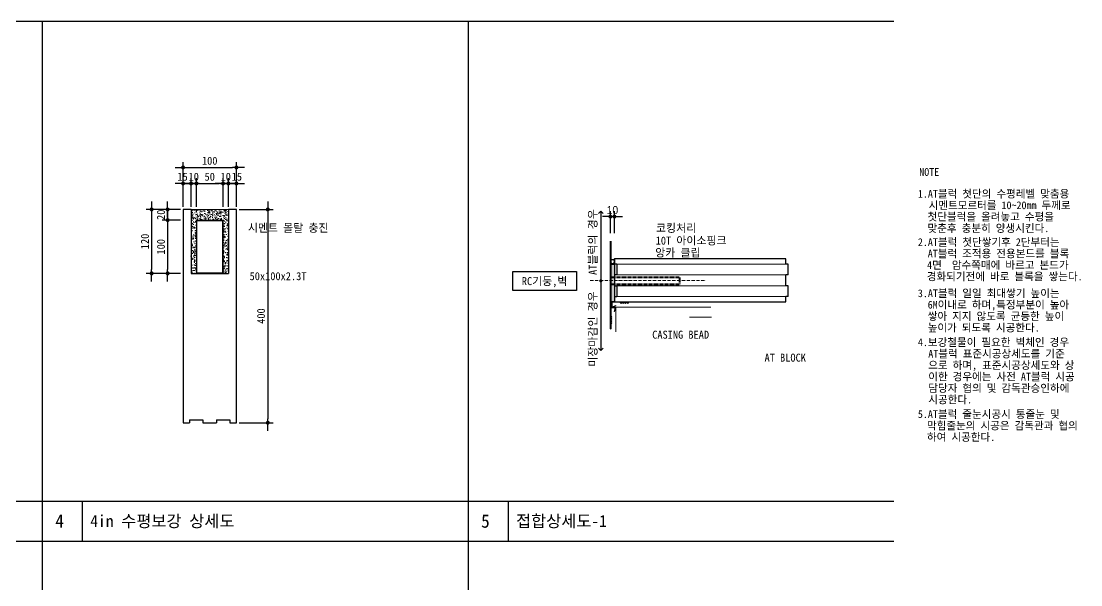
# Model space of a CAD drawing. Header units: millimetres. Extents: x 251300 to 259188, y 17948 to 29188.
# Drawn here: x 255215 to 259188, y 27073 to 29188 of the extents above; entities that cross this region are included whole.
import ezdxf
from ezdxf.enums import TextEntityAlignment as Align

# ---------------------------------------------------------------- set-up
doc = ezdxf.new("R2010")
doc.units = ezdxf.units.MM
doc.header["$MEASUREMENT"] = 0
for name, pattern in [('ACAD_ISO10W100', [18, 12, -3, 0, -3]), ('HID', [2, 1.1, -0.9]), ('HIDDEN2', [0.1875, 0.125, -0.0625])]:
    doc.linetypes.add(name, pattern=pattern)
doc.layers.get('0').update_dxf_attribs({"linetype": 'CONTINUOUS'})
for name, color, linetype, lineweight in [('A-CONC-LIN1', 2, 'CONTINUOUS', 40), ('A-DIMS', 7, 'CONTINUOUS', 25), ('A-ELEV-LIN3', 8, 'CONTINUOUS', 18), ('A-MKXS-LEAD', 7, 'CONTINUOUS', 25), ('A-MKXS-TEXT1', 3, 'CONTINUOUS', 25), ('A-WAXM-BLOC', 3, 'CONTINUOUS', 25), ('A-XXXX-FIN2', 6, 'CONTINUOUS', 20), ('A-XXXX-HATC', 8, 'CONTINUOUS', 18), ('A-XXXX-OPEN', 1, 'ACAD_ISO10W100', 15), ('A-XXXX-TABL', 7, 'CONTINUOUS', 25), ('A-XXXX-TXT2', 3, 'CONTINUOUS', 25), ('S-RBAR', 2, 'CONTINUOUS', 40)]:
    doc.layers.add(name, color=color, linetype=linetype, lineweight=lineweight)
for name, color, linetype in [('A-XXXX-SOLD', 252, 'CONTINUOUS'), ('CA-ANNO-TEXT', 3, 'CONTINUOUS'), ('DIM', 7, 'CONTINUOUS'), ('ETC', 6, 'CONTINUOUS'), ('H', 3, 'HIDDEN2')]:
    doc.layers.add(name, color=color, linetype=linetype)
doc.styles.add('HY울릉도L', font='')
doc.styles.get("Standard").update_dxf_attribs({"font": 'SIMPLEX.shx'})
doc.styles.add('돋움체', font='')
doc.styles.add('돋음', font='')
doc.styles.get('HY울릉도L').set_extended_font_data('HYwulM')
doc.styles.get('돋움체').set_extended_font_data('DotumChe')
doc.styles.get('돋음').set_extended_font_data('Dotum')
doc.dimstyles.new('CDIM', dxfattribs={"dimtxt": 3, "dimasz": 1.5, "dimexe": 2, "dimexo": 1, "dimgap": 1, "dimtad": 1, "dimdec": 0, "dimrnd": 0.5, "dimzin": 0, "dimdsep": 32, "dimlunit": 6, "dimtxsty": 'HY울릉도L', "dimblk1": '_CIDOT', "dimblk2": '_CIDOT', "dimsah": 1, "dimcen": 5.5, "dimclrd": 2, "dimclre": 2, "dimclrt": 7, "dimadec": 0, "dimazin": 0, "dimtfac": 1, "dimtdec": 0, "dimtix": 1, "dimtmove": 2, "dimatfit": 1, "dimldrblk": '_CIDOT', "dimfxl": 1, "dimtolj": 1, "dimtzin": 0, "dimlwd": -1, "dimarcsym": 0})
doc.dimstyles.new('ISO-25', dxfattribs={"dimtxt": 2.5, "dimasz": 2.5, "dimexe": 1.25, "dimexo": 0.625, "dimtad": 1, "dimtxsty": 'Standard', "dimcen": 2.5, "dimadec": 0, "dimazin": 0, "dimtfac": 1, "dimtmove": 0, "dimatfit": 3, "dimfxl": 1, "dimarcsym": 0})

# ---------------------------------------------------------------- blocks, each defined once
blk = doc.blocks.new('_Dot')
at = {"color": 0, "linetype": 'ByBlock', "lineweight": -2}
blk.add_line((-0.5, 0), (-1, 0), dxfattribs=at)
at = {"color": 0, "linetype": 'ByBlock', "const_width": 0.5}
blk.add_lwpolyline([(-0.25, 0, 1), (0.25, 0, 1)], format="xyb", close=True, dxfattribs=at)
blk = doc.blocks.new('*D78')
at = {"layer": 'DIM', "color": 7, "lineweight": -2, "transparency": 16777216}
for p, q in [((257408.9, 28454.9), (257393.9, 28454.9)), ((257423.9, 28392.9), (257423.9, 28474.9)), ((257423.9, 28454.9), (257439, 28454.9)), ((257439, 28392.9), (257439, 28474.9)), ((257454, 28454.9), (257469, 28454.9))]:
    blk.add_line(p, q, dxfattribs=at)
at = {"layer": 'DIM', "color": 7, "lineweight": -2, "transparency": 16777216, "xscale": 15, "yscale": 15, "zscale": 15}
blk.add_blockref('_Dot', (257423.9, 28454.9), dxfattribs=at)
at = {"layer": 'DIM', "color": 7, "lineweight": -2, "transparency": 16777216, "xscale": 15, "yscale": 15, "zscale": 15, "rotation": 180}
blk.add_blockref('_Dot', (257439, 28454.9), dxfattribs=at)
at = {"layer": 'DIM', "color": 3, "transparency": 16777216, "insert": (257431.5, 28478.9), "char_height": 30, "attachment_point": 5, "style": '돋음'}
blk.add_mtext('10', dxfattribs=at)
blk = doc.blocks.new('RR')
at = {"layer": 'A-WAXM-BLOC'}
for p, q in [((149689, 52075), (145189, 52075)), ((145189, 52075), (145189, 51938)), ((149689, 51938), (149689, 52075)), ((145249, 51938), (145189, 51938)), ((145249, 51938), (145249, 51657)), ((149749, 51938), (149689, 51938)), ((149749, 51657), (149749, 51938)), ((145189, 51657), (145189, 51368)), ((145249, 51657), (145189, 51657)), ((149689, 51368), (149689, 51657)), ((149749, 51657), (149689, 51657)), ((145189, 51368), (145249, 51368)), ((145249, 51368), (145249, 51087)), ((149749, 51368), (149689, 51368)), ((149749, 51087), (149749, 51368)), ((145189, 51087), (145189, 50950)), ((145189, 51087), (145249, 51087)), ((145189, 50950), (149689, 50950)), ((149689, 50950), (149689, 51087)), ((149749, 51087), (149689, 51087))]:
    blk.add_line(p, q, dxfattribs=at)
at = {"layer": 'A-XXXX-HATC', "ltscale": 2}
for p, q in [((149689, 51938), (145249, 51938)), ((149689, 51657), (145249, 51657)), ((149689, 51368), (145249, 51368)), ((149689, 51087), (145249, 51087)), ((147735, 50545), (147157, 50545))]:
    blk.add_line(p, q, dxfattribs=at)
blk = doc.blocks.new('_CIDOT')
at = {"color": 0, "linetype": 'ByBlock'}
blk.add_line((2, 0), (-1, 0), dxfattribs=at)
at = {"color": 0, "linetype": 'ByBlock', "const_width": 0.5}
blk.add_lwpolyline([(-0.25, 0, 1), (0.25, 0, 1)], format="xyb", close=True, dxfattribs=at)
blk = doc.blocks.new('*D76')
at = {"layer": 'A-DIMS', "lineweight": -2, "transparency": 16777216}
for p, q in [((255821.6, 28491.5), (255821.6, 28658.9)), ((256021.6, 28491.5), (256021.6, 28658.9))]:
    blk.add_line(p, q, dxfattribs=at)
at = {"layer": 'A-DIMS', "transparency": 16777216}
blk.add_line((255836.6, 28638.9), (256006.6, 28638.9), dxfattribs=at)
at = {"layer": 'A-DIMS', "transparency": 16777216, "xscale": 15, "yscale": 15, "zscale": 15, "rotation": 180}
blk.add_blockref('_CIDOT', (255821.6, 28638.9), dxfattribs=at)
at = {"layer": 'A-DIMS', "transparency": 16777216, "xscale": 15, "yscale": 15, "zscale": 15}
blk.add_blockref('_CIDOT', (256021.6, 28638.9), dxfattribs=at)
at = {"layer": 'A-DIMS', "color": 3, "transparency": 16777216, "insert": (255921.6, 28664), "char_height": 30, "attachment_point": 5, "style": '돋움체'}
blk.add_mtext('\\A1;100', dxfattribs=at)
blk = doc.blocks.new('*D77')
at = {"layer": 'A-DIMS', "lineweight": -2, "transparency": 16777216}
for p, q in [((256031.6, 28481.5), (256159.3, 28481.5)), ((256031.6, 27681.5), (256159.3, 27681.5))]:
    blk.add_line(p, q, dxfattribs=at)
at = {"layer": 'A-DIMS', "transparency": 16777216}
blk.add_line((256139.3, 28466.5), (256139.3, 27696.5), dxfattribs=at)
at = {"layer": 'A-DIMS', "transparency": 16777216, "xscale": 15, "yscale": 15, "zscale": 15}
for p, rotation in [((256139.3, 28481.5), 90), ((256139.3, 27681.5), 270)]:
    blk.add_blockref('_CIDOT', p, dxfattribs=dict(at, rotation=rotation))
at = {"layer": 'A-DIMS', "color": 3, "transparency": 16777216, "insert": (256114.3, 28081.5), "char_height": 30, "attachment_point": 5, "rotation": 90, "style": '돋움체'}
blk.add_mtext('\\A1;400', dxfattribs=at)
blk = doc.blocks.new('*D79')
at = {"layer": 'A-DIMS', "lineweight": -2, "transparency": 16777216}
for p, q in [((255811.6, 28481.5), (255683.8, 28481.5)), ((255811.6, 28241.5), (255683.8, 28241.5))]:
    blk.add_line(p, q, dxfattribs=at)
at = {"layer": 'A-DIMS', "transparency": 16777216}
blk.add_line((255703.8, 28466.5), (255703.8, 28256.5), dxfattribs=at)
at = {"layer": 'A-DIMS', "transparency": 16777216, "xscale": 15, "yscale": 15, "zscale": 15}
for p, rotation in [((255703.8, 28481.5), 90), ((255703.8, 28241.5), 270)]:
    blk.add_blockref('_CIDOT', p, dxfattribs=dict(at, rotation=rotation))
at = {"layer": 'A-DIMS', "color": 3, "transparency": 16777216, "insert": (255678.8, 28361.5), "char_height": 30, "attachment_point": 5, "rotation": 90, "style": '돋움체'}
blk.add_mtext('\\A1;120', dxfattribs=at)
blk = doc.blocks.new('*D80')
at = {"layer": 'A-DIMS', "transparency": 16777216}
for p, q in [((255976.6, 28578.9), (255961.6, 28578.9)), ((255991.6, 28578.9), (256021.6, 28578.9)), ((256036.6, 28578.9), (256051.6, 28578.9))]:
    blk.add_line(p, q, dxfattribs=at)
at = {"layer": 'A-DIMS', "lineweight": -2, "transparency": 16777216}
for p, q in [((255991.6, 28491.5), (255991.6, 28598.9)), ((256021.6, 28491.5), (256021.6, 28598.9))]:
    blk.add_line(p, q, dxfattribs=at)
at = {"layer": 'A-DIMS', "transparency": 16777216, "xscale": 15, "yscale": 15, "zscale": 15}
blk.add_blockref('_CIDOT', (255991.6, 28578.9), dxfattribs=at)
at = {"layer": 'A-DIMS', "transparency": 16777216, "xscale": 15, "yscale": 15, "zscale": 15, "rotation": 180}
blk.add_blockref('_CIDOT', (256021.6, 28578.9), dxfattribs=at)
at = {"layer": 'A-DIMS', "color": 3, "transparency": 16777216, "insert": (256023.3, 28604), "char_height": 30, "attachment_point": 5, "style": '돋움체'}
blk.add_mtext('\\A1;15', dxfattribs=at)
blk = doc.blocks.new('*D81')
at = {"layer": 'A-DIMS', "transparency": 16777216}
for p, q in [((255956.6, 28578.9), (255941.6, 28578.9)), ((255971.6, 28578.9), (255991.6, 28578.9)), ((256006.6, 28578.9), (256021.6, 28578.9))]:
    blk.add_line(p, q, dxfattribs=at)
at = {"layer": 'A-DIMS', "lineweight": -2, "transparency": 16777216}
for p, q in [((255971.6, 28491.5), (255971.6, 28598.9)), ((255991.6, 28491.5), (255991.6, 28598.9))]:
    blk.add_line(p, q, dxfattribs=at)
at = {"layer": 'A-DIMS', "transparency": 16777216, "xscale": 15, "yscale": 15, "zscale": 15}
blk.add_blockref('_CIDOT', (255971.6, 28578.9), dxfattribs=at)
at = {"layer": 'A-DIMS', "transparency": 16777216, "xscale": 15, "yscale": 15, "zscale": 15, "rotation": 180}
blk.add_blockref('_CIDOT', (255991.6, 28578.9), dxfattribs=at)
at = {"layer": 'A-DIMS', "color": 3, "transparency": 16777216, "insert": (255981.6, 28604), "char_height": 30, "attachment_point": 5, "style": '돋움체'}
blk.add_mtext('\\A1;10', dxfattribs=at)
blk = doc.blocks.new('*D82')
at = {"layer": 'A-DIMS', "lineweight": -2, "transparency": 16777216}
for p, q in [((255871.6, 28491.5), (255871.6, 28598.9)), ((255971.6, 28491.5), (255971.6, 28598.9))]:
    blk.add_line(p, q, dxfattribs=at)
at = {"layer": 'A-DIMS', "transparency": 16777216}
blk.add_line((255886.6, 28578.9), (255956.6, 28578.9), dxfattribs=at)
at = {"layer": 'A-DIMS', "transparency": 16777216, "xscale": 15, "yscale": 15, "zscale": 15, "rotation": 180}
blk.add_blockref('_CIDOT', (255871.6, 28578.9), dxfattribs=at)
at = {"layer": 'A-DIMS', "transparency": 16777216, "xscale": 15, "yscale": 15, "zscale": 15}
blk.add_blockref('_CIDOT', (255971.6, 28578.9), dxfattribs=at)
at = {"layer": 'A-DIMS', "color": 3, "transparency": 16777216, "insert": (255921.6, 28604), "char_height": 30, "attachment_point": 5, "style": '돋움체'}
blk.add_mtext('\\A1;50', dxfattribs=at)
blk = doc.blocks.new('*D83')
at = {"layer": 'A-DIMS', "transparency": 16777216}
for p, q in [((255806.6, 28578.9), (255791.6, 28578.9)), ((255851.6, 28578.9), (255821.6, 28578.9)), ((255866.6, 28578.9), (255881.6, 28578.9))]:
    blk.add_line(p, q, dxfattribs=at)
at = {"layer": 'A-DIMS', "lineweight": -2, "transparency": 16777216}
for p, q in [((255821.6, 28491.5), (255821.6, 28598.9)), ((255851.6, 28491.5), (255851.6, 28598.9))]:
    blk.add_line(p, q, dxfattribs=at)
at = {"layer": 'A-DIMS', "transparency": 16777216, "xscale": 15, "yscale": 15, "zscale": 15}
blk.add_blockref('_CIDOT', (255821.6, 28578.9), dxfattribs=at)
at = {"layer": 'A-DIMS', "transparency": 16777216, "xscale": 15, "yscale": 15, "zscale": 15, "rotation": 180}
blk.add_blockref('_CIDOT', (255851.6, 28578.9), dxfattribs=at)
at = {"layer": 'A-DIMS', "color": 3, "transparency": 16777216, "insert": (255819.9, 28604), "char_height": 30, "attachment_point": 5, "style": '돋움체'}
blk.add_mtext('\\A1;15', dxfattribs=at)
blk = doc.blocks.new('*D84')
at = {"layer": 'A-DIMS', "transparency": 16777216}
for p, q in [((255836.6, 28578.9), (255821.6, 28578.9)), ((255871.6, 28578.9), (255851.6, 28578.9)), ((255886.6, 28578.9), (255901.6, 28578.9))]:
    blk.add_line(p, q, dxfattribs=at)
at = {"layer": 'A-DIMS', "lineweight": -2, "transparency": 16777216}
for p, q in [((255851.6, 28491.5), (255851.6, 28598.9)), ((255871.6, 28491.5), (255871.6, 28598.9))]:
    blk.add_line(p, q, dxfattribs=at)
at = {"layer": 'A-DIMS', "transparency": 16777216, "xscale": 15, "yscale": 15, "zscale": 15}
blk.add_blockref('_CIDOT', (255851.6, 28578.9), dxfattribs=at)
at = {"layer": 'A-DIMS', "transparency": 16777216, "xscale": 15, "yscale": 15, "zscale": 15, "rotation": 180}
blk.add_blockref('_CIDOT', (255871.6, 28578.9), dxfattribs=at)
at = {"layer": 'A-DIMS', "color": 3, "transparency": 16777216, "insert": (255861.6, 28604), "char_height": 30, "attachment_point": 5, "style": '돋움체'}
blk.add_mtext('\\A1;10', dxfattribs=at)
blk = doc.blocks.new('*D85')
at = {"layer": 'A-DIMS', "lineweight": -2, "transparency": 16777216}
for p, q in [((255811.6, 28441.5), (255743.8, 28441.5)), ((255811.6, 28241.5), (255743.8, 28241.5))]:
    blk.add_line(p, q, dxfattribs=at)
at = {"layer": 'A-DIMS', "transparency": 16777216}
blk.add_line((255763.8, 28426.5), (255763.8, 28256.5), dxfattribs=at)
at = {"layer": 'A-DIMS', "transparency": 16777216, "xscale": 15, "yscale": 15, "zscale": 15}
for p, rotation in [((255763.8, 28441.5), 90), ((255763.8, 28241.5), 270)]:
    blk.add_blockref('_CIDOT', p, dxfattribs=dict(at, rotation=rotation))
at = {"layer": 'A-DIMS', "color": 3, "transparency": 16777216, "insert": (255738.8, 28341.5), "char_height": 30, "attachment_point": 5, "rotation": 90, "style": '돋움체'}
blk.add_mtext('\\A1;100', dxfattribs=at)
blk = doc.blocks.new('*D86')
at = {"layer": 'A-DIMS', "transparency": 16777216}
for p, q in [((255763.8, 28496.5), (255763.8, 28511.5)), ((255763.8, 28481.5), (255763.8, 28441.5)), ((255763.8, 28426.5), (255763.8, 28411.5))]:
    blk.add_line(p, q, dxfattribs=at)
at = {"layer": 'A-DIMS', "lineweight": -2, "transparency": 16777216}
for p, q in [((255811.6, 28481.5), (255743.8, 28481.5)), ((255811.6, 28441.5), (255743.8, 28441.5))]:
    blk.add_line(p, q, dxfattribs=at)
at = {"layer": 'A-DIMS', "transparency": 16777216, "xscale": 15, "yscale": 15, "zscale": 15}
for p, rotation in [((255763.8, 28481.5), 270), ((255763.8, 28441.5), 90)]:
    blk.add_blockref('_CIDOT', p, dxfattribs=dict(at, rotation=rotation))
at = {"layer": 'A-DIMS', "color": 3, "transparency": 16777216, "insert": (255738.8, 28461.5), "char_height": 30, "attachment_point": 5, "rotation": 90, "style": '돋움체'}
blk.add_mtext('\\A1;20', dxfattribs=at)

msp = doc.modelspace()

# ---------------------------------------------------------------- hatches: boundary and pattern name
at = {"layer": 'A-XXXX-HATC'}
h = msp.add_hatch(dxfattribs=at)
h.set_pattern_fill('AR-CONC', color=256, scale=3)
h.set_pattern_definition([(50, (-10779.284, 1675), (21.5178055, -1.882564), [2.25, -24.75]), (355, (-10779.284, 1675), (-4.16254, 22.565764), [1.8, -19.8]), (100.4514445, (-10777.49, 1674.843), (17.3552654, 20.6831997), [1.9122058, -21.0342634]), (46.1842, (-10779.284, 1681), (32.01724, -4.9655784), [3.375, -37.125]), (96.635635, (-10776.616, 1680.586), (28.0398584, 29.223558), [2.8683103, -31.551413]), (351.184164, (-10779.284, 1681), (28.0398584, 29.223558), [2.7, -29.7]), (21, (-10776.284, 1679.5), (17.9072116, -12.0785667), [2.25, -24.75]), (326, (-10776.284, 1679.5), (7.29946, 21.7545014), [1.8, -19.8]), (71.451445, (-10774.791, 1678.494), (25.2066713, 9.6759346), [1.9122057, -21.0342634]), (37.5, (-10779.284, 1675), (0.36479566, 9.98681561), [0, -19.56, 0, -20.1, 0, -19.875]), (7.5, (-10779.284, 1675), (7.89208612, 11.83235136), [0, -11.46, 0, -19.11, 0, -7.575]), (327.5, (-10785.974, 1675), (16.01467309, -0.67664615), [0, -7.5, 0, -23.4, 0, -31.05]), (317.5, (-10788.974, 1675), (17.4955851, 3.0031495), [0, -9.75, 0, -15.54, 0, -22.05])])
h.paths.add_polyline_path([(255971.584, 28441.501), (255971.584, 28241.501), (255991.584, 28241.501), (255991.584, 28481.501), (255851.584, 28481.501), (255851.584, 28241.501), (255871.584, 28241.501), (255871.584, 28441.501)])
at = {"layer": 'A-XXXX-SOLD'}
h = msp.add_hatch(color=256, dxfattribs=at)
h.dxf.hatch_style = 1
h.paths.add_polyline_path([(257439.03, 28276.269), (257423.874, 28276.269), (257423.874, 28135.108), (257439.03, 28135.108)])

# ---------------------------------------------------------------- linework, layer by layer
msp.add_lwpolyline([(257058.32, 28248.269), (257296.415, 28248.269), (257296.415, 28176.84), (257058.32, 28176.84)], close=True)
at = {"layer": 'A-CONC-LIN1'}
msp.add_line((257423.874, 28362.87), (257423.874, 28033.898), dxfattribs=at)
at = {"layer": 'A-DIMS'}
for p, q in [((257388.099, 28475.237), (257379.681, 28466.819)), ((257388.099, 28475.237), (257388.099, 27952.599)), ((257388.099, 28475.237), (257396.517, 28466.819)), ((257388.099, 27952.599), (257379.681, 27961.017)), ((257388.099, 27952.599), (257396.517, 27961.017))]:
    msp.add_line(p, q, dxfattribs=at)
at = {"layer": 'A-DIMS', "const_width": 5.952}
msp.add_lwpolyline([(257385.123, 28213.918, 1), (257391.075, 28213.918, 1)], format="xyb", close=True, dxfattribs=at)
at = {"layer": 'A-ELEV-LIN3'}
for p, q in [((257444.231, 28114.275), (257444.231, 28022.47)), ((257800.615, 28114.336), (257444.291, 28114.336))]:
    msp.add_line(p, q, dxfattribs=at)
at = {"layer": 'A-MKXS-LEAD'}
for points in [[(255979.284, 28341.501, 0, 10, 0), (255990.27, 28369.417, 0, 0, 0), (256006.717, 28411.212, 0, 0, 0), (256044.905, 28411.212, 0, 0, 0)], [(257430.663, 28292.406, 0, 10.714, 0), (257449.773, 28318.251, 0, 0, 0), (257518.871, 28411.699, 0, 0, 0), (257583.859, 28411.699, 0, 0, 0)], [(257448.538, 28267.041, 0, 10.714, 0), (257467.649, 28292.886, 0, 0, 0), (257524.481, 28369.746, 0, 0, 0), (257583.859, 28369.746, 0, 0, 0)], [(255969.284, 28341.501, 0, 10, 0), (255980.27, 28313.585, 0, 0, 0), (256013.164, 28229.995, 0, 0, 0), (256051.352, 28229.995, 0, 0, 0)], [(257444.737, 28210.391, 0, 10.714, 0), (257463.847, 28236.236, 0, 0, 0), (257520.68, 28313.096, 0, 0, 0), (257583.859, 28313.096, 0, 0, 0)], [(257871.087, 28172.493, 0, 10, 0), (257871.087, 28142.493, 0, 0, 0), (257871.087, 27926.347, 0, 0, 0), (257993.471, 27926.347, 0, 0, 0)], [(257432.955, 28110.866, 0, 10.714, 0), (257452.065, 28085.021, 0, 0, 0), (257508.898, 28008.161, 0, 0, 0), (257572.077, 28008.161, 0, 0, 0)]]:
    msp.add_lwpolyline(points, format="xyseb", dxfattribs=at)
at = {"layer": 'A-WAXM-BLOC'}
for p, q in [((255851.584, 28481.501), (255821.584, 28481.501)), ((255821.584, 28481.501), (255821.584, 27681.501)), ((255851.584, 28481.501), (255851.584, 28241.501)), ((255991.584, 28481.501), (255991.584, 28241.501)), ((256021.584, 28481.501), (255991.876, 28481.501)), ((255851.584, 28241.501), (255991.584, 28241.501)), ((255821.584, 27681.501), (255845.918, 27681.501)), ((255845.918, 27692.168), (255895.918, 27692.168)), ((255845.918, 27692.168), (255845.918, 27681.501)), ((255895.918, 27692.168), (255895.918, 27681.501)), ((255895.918, 27681.501), (255947.251, 27681.501)), ((255947.251, 27692.168), (255997.251, 27692.168)), ((255947.251, 27692.168), (255947.251, 27681.501)), ((255997.251, 27692.168), (255997.251, 27681.501)), ((255997.251, 27681.501), (256021.584, 27681.501))]:
    msp.add_line(p, q, dxfattribs=at)
msp.add_lwpolyline([(256021.584, 27681.501), (256021.584, 28481.501)], dxfattribs=at)
at = {"layer": 'A-XXXX-FIN2'}
for p, q in [((257428.758, 28135.108), (257439.615, 28135.108)), ((257428.758, 28135.108), (257428.758, 28114.691)), ((257459.273, 28133.751), (257430.115, 28133.751)), ((257430.115, 28133.751), (257430.115, 28116.518)), ((257463.975, 28129.049), (257459.177, 28133.848)), ((257463.975, 28130.969), (257459.835, 28135.108)), ((257463.975, 28130.969), (257468.114, 28135.108)), ((257463.975, 28129.049), (257468.114, 28133.189)), ((257472.254, 28130.969), (257468.114, 28135.108)), ((257472.254, 28129.049), (257468.114, 28133.189)), ((257472.254, 28130.969), (257476.394, 28135.108)), ((257472.254, 28129.049), (257476.956, 28133.751)), ((257480.533, 28129.049), (257475.832, 28133.751)), ((257480.533, 28130.969), (257476.394, 28135.108)), ((257480.533, 28130.969), (257484.673, 28135.108)), ((257480.533, 28129.049), (257484.673, 28133.189)), ((257488.813, 28130.969), (257484.673, 28135.108)), ((257488.813, 28129.049), (257484.673, 28133.189)), ((257488.813, 28130.969), (257492.952, 28135.108)), ((257488.813, 28129.049), (257493.514, 28133.751)), ((257423.874, 28114.336), (257444.291, 28114.336)), ((257425.231, 28112.979), (257442.464, 28112.979)), ((257425.231, 28083.821), (257425.231, 28112.979)), ((257444.927, 28119.576), (257428.758, 28114.691)), ((257444.927, 28120.994), (257430.115, 28116.518)), ((257437.988, 28098.167), (257442.464, 28112.979)), ((257437.988, 28098.167), (257439.406, 28098.167)), ((257439.406, 28098.167), (257444.291, 28114.336)), ((257444.927, 28120.994), (257444.927, 28119.576)), ((257428.013, 28079.119), (257423.874, 28083.258)), ((257428.013, 28079.119), (257423.874, 28074.979)), ((257428.013, 28070.84), (257423.874, 28074.979)), ((257428.013, 28070.84), (257423.874, 28066.7)), ((257428.013, 28062.56), (257423.874, 28066.7)), ((257428.013, 28062.56), (257423.874, 28058.421)), ((257428.013, 28054.281), (257423.874, 28058.421)), ((257428.013, 28054.281), (257423.874, 28050.141)), ((257429.933, 28079.119), (257425.134, 28083.917)), ((257429.933, 28070.84), (257425.231, 28066.138)), ((257429.933, 28062.56), (257425.231, 28067.262)), ((257429.933, 28054.281), (257425.231, 28049.579)), ((257429.933, 28079.119), (257425.793, 28074.979)), ((257429.933, 28070.84), (257425.793, 28074.979)), ((257429.933, 28062.56), (257425.793, 28058.421)), ((257429.933, 28054.281), (257425.793, 28058.421)), ((257423.874, 28032.346), (257425.231, 28032.346)), ((257425.231, 28032.346), (257425.231, 28049.579))]:
    msp.add_line(p, q, dxfattribs=at)
for points in [[(255971.584, 28441.501), (255871.584, 28441.501), (255871.584, 28241.501), (255971.584, 28241.501)], [(255969.284, 28439.201), (255873.884, 28439.201), (255873.884, 28243.801), (255969.284, 28243.801)]]:
    msp.add_lwpolyline(points, close=True, dxfattribs=at)
at = {"layer": 'A-XXXX-HATC'}
msp.add_line((255851.584, 28481.501), (255991.584, 28481.501), dxfattribs=at)
at = {"layer": 'A-XXXX-HATC', "ltscale": 2}
msp.add_circle((257431.601, 28285.997), 6.921, dxfattribs=at)
msp.add_arc((257432.079, 28304.606), 11.201, 222.896346, 308.358831, dxfattribs=at)
at = {"layer": 'A-XXXX-OPEN'}
msp.add_line((257348.261, 28214.394), (257782.542, 28214.394), dxfattribs=at)
at = {"layer": 'A-XXXX-TABL'}
for p, q in [((251299.808, 29187.629), (258487.308, 29187.629)), ((255293.558, 29187.629), (255293.558, 23887.629)), ((256890.433, 29187.629), (256890.433, 23887.629)), ((253696.683, 27387.629), (258487.308, 27387.629)), ((255443.558, 27387.629), (255443.558, 27237.629)), ((257040.433, 27387.629), (257040.433, 27237.629)), ((253696.683, 27237.629), (258487.308, 27237.629))]:
    msp.add_line(p, q, dxfattribs=at)
at = {"layer": 'ETC', "color": 3}
msp.add_line((257423.874, 28227.966), (257423.874, 28200.823), dxfattribs=at)
at = {"layer": 'H'}
msp.add_line((257439.03, 28276.269), (257423.874, 28276.269), dxfattribs=at)
msp.add_lwpolyline([(257423.874, 28276.269), (257439.03, 28276.269), (257439.03, 28135.108), (257423.874, 28135.108)], close=True, dxfattribs=at)
at = {"layer": 'S-RBAR', "color": 6, "linetype": 'HID', "ltscale": 2}
for p, q in [((257423.874, 28227.966), (257682.816, 28227.966)), ((257682.816, 28227.966), (257682.816, 28200.823)), ((257423.874, 28200.823), (257682.816, 28200.823))]:
    msp.add_line(p, q, dxfattribs=at)

# ---------------------------------------------------------------- block references
at = {"layer": 'A-XXXX-HATC', "ltscale": 2, "xscale": 0.1428571428571429, "yscale": 0.1428571428571429, "zscale": 0.1428571428571429}
msp.add_blockref('RR', (236697.688, 20856.516), dxfattribs=at)

# ---------------------------------------------------------------- texts
at = {"layer": 'A-MKXS-TEXT1', "style": '돋움체'}
for s, p in [('4in 수평보강 상세도', (255473.558, 27312.629)), ('접합상세도-1', (257070.433, 27312.629))]:
    msp.add_text(s, height=45, dxfattribs=at).set_placement(p, align=Align.MIDDLE_LEFT)
at = {"layer": 'A-XXXX-TXT2', "style": '돋움체'}
for s, p in [('NOTE', (258582.032, 28621.826)), ('1.AT블럭 첫단의 수평레벨 맞춤용 ', (258577.032, 28540.193)), ('시멘트모르터를 10~20mm 두께로 ', (258617.125, 28497.176)), ('첫단블럭을 올려놓고 수평을 ', (258613.224, 28454.159)), ('맞춘후 충분히 양생시킨다.    ', (258613.224, 28411.143)), ('2.AT블럭 첫단쌓기후 2단부터는', (258577.032, 28358.943)), ('   AT블럭 조적용 전용본드를 블록', (258557.915, 28315.926)), ('  4면  암수쪽매에 바르고 본드가 ', (258574.232, 28272.909)), ('  경화되기전에 바로 블록을 쌓는다.', (258572.86, 28229.893)), ('3.AT블럭 일일 최대쌓기 높이는', (258577.032, 28167.059)), ('  6M이내로 하며,특정부분이 높아', (258576.374, 28124.043)), ('쌓아 지지 않도록 균등한 높이', (258613.956, 28081.026)), ('  높이가 되도록 시공한다.', (258576.374, 28038.009)), ('4.보강철물이 필요한 벽체인 경우 ', (258577.032, 27983.393)), ('  AT블럭 표준시공상세도를 기준', (258578.443, 27940.376)), ('  으로 하며, 표준시공상세도와 상', (258578.443, 27897.359)), ('  이한 경우에는 사전 AT블럭 시공', (258578.443, 27854.343)), ('  담당자 협의 및 감독관승인하에', (258578.443, 27811.326)), ('  시공한다.', (258578.443, 27768.309)), ('5.AT블럭 줄눈시공시 통줄눈 및', (258577.032, 27713.693)), ('  막힘줄눈의 시공은 감독관과 협의 ', (258573.59, 27670.676)), ('  하여 시공한다.', (258573.59, 27627.659))]:
    msp.add_text(s, height=29, dxfattribs=at).set_placement(p, align=Align.MIDDLE_LEFT)
for s, p in [('AT블럭의 경우', (257372.983, 28235.854)), ('미장마감인 경우', (257372.983, 27891.461))]:
    msp.add_text(s, height=30, rotation=90, dxfattribs=at).set_placement(p)
for s, p in [('시멘트 몰탈 충진', (256064.718, 28397.379)), ('코킹처리', (257595.158, 28396.723)), ('10T 아이소핑크', (257593.767, 28349.605)), ('앙카 클립', (257592.106, 28304.384)), ('50x100x2.3T', (256071.165, 28216.162)), ('CASING BEAD', (257580.758, 27996.649)), ('AT BLOCK', (258002.068, 27910.617))]:
    msp.add_text(s, height=30, dxfattribs=at).set_placement(p)
msp.add_text('RC기둥,벽', height=30, dxfattribs=at).set_placement((257177.367, 28212.555), align=Align.MIDDLE_CENTER)
at = {"layer": 'CA-ANNO-TEXT', "style": '돋움체'}
for s, p in [('4', (255358.505, 27312.629)), ('5', (256955.38, 27312.629))]:
    msp.add_text(s, height=50, dxfattribs=at).set_placement(p, align=Align.MIDDLE_CENTER)

# ---------------------------------------------------------------- dimensions: what is measured, and where the dimension line sits
at = {"layer": 'A-DIMS'}
for base, p1, p2, picture, middle in [((256021.584, 28638.949), (255821.584, 28481.501), (256021.584, 28481.501), '*D76', (255921.584, 28663.969)), ((255971.584, 28578.949), (255871.584, 28481.501), (255971.584, 28481.501), '*D82', (255921.584, 28603.969)), ((255991.584, 28578.949), (255971.584, 28481.501), (255991.584, 28481.501), '*D81', (255981.584, 28603.969))]:
    dim = msp.add_linear_dim(base=base, p1=p1, p2=p2, dimstyle='CDIM', override={"dimscale": 10, "dimlfac": 0.5, "dimtxsty": '돋움체', "dimclrd": 256, "dimclre": 256, "dimclrt": 3}, dxfattribs=at)
    dim.commit()
    dim.dimension.update_dxf_attribs({"geometry": picture, "text_midpoint": middle})
dim = msp.add_linear_dim(base=(255821.584, 28578.949), p1=(255851.584, 28481.501), p2=(255821.584, 28481.501), angle=180, dimstyle='CDIM', override={"dimscale": 10, "dimlfac": 0.5, "dimtxsty": '돋움체', "dimclrd": 256, "dimclre": 256, "dimclrt": 3}, dxfattribs=at)
dim.commit()
dim.dimension.update_dxf_attribs({"geometry": '*D83', "text_midpoint": (255819.906, 28603.969), "dimtype": 160})
for base, p1, p2, angle, picture, middle in [((255851.584, 28578.949), (255871.584, 28481.501), (255851.584, 28481.501), 180, '*D84', (255861.584, 28603.969)), ((255703.839, 28241.501), (255821.584, 28481.501), (255821.584, 28241.501), 90, '*D79', (255678.819, 28361.501)), ((255763.839, 28441.501), (255821.584, 28481.501), (255821.584, 28441.501), 90, '*D86', (255738.819, 28461.501)), ((256139.33, 27681.501), (256021.584, 28481.501), (256021.584, 27681.501), 90, '*D77', (256114.31, 28081.501)), ((255763.839, 28241.501), (255821.584, 28441.501), (255821.584, 28241.501), 90, '*D85', (255738.819, 28341.501))]:
    dim = msp.add_linear_dim(base=base, p1=p1, p2=p2, angle=angle, dimstyle='CDIM', override={"dimscale": 10, "dimlfac": 0.5, "dimtxsty": '돋움체', "dimclrd": 256, "dimclre": 256, "dimclrt": 3}, dxfattribs=at)
    dim.commit()
    dim.dimension.update_dxf_attribs({"geometry": picture, "text_midpoint": middle})
dim = msp.add_linear_dim(base=(256021.584, 28578.949), p1=(255991.584, 28481.501), p2=(256021.584, 28481.501), dimstyle='CDIM', override={"dimscale": 10, "dimlfac": 0.5, "dimtxsty": '돋움체', "dimclrd": 256, "dimclre": 256, "dimclrt": 3}, dxfattribs=at)
dim.commit()
dim.dimension.update_dxf_attribs({"geometry": '*D80', "text_midpoint": (256023.262, 28603.969), "dimtype": 160})
at = {"layer": 'DIM'}
dim = msp.add_linear_dim(base=(257439.03, 28454.911), p1=(257423.874, 28362.87), p2=(257439.03, 28362.87), text='10', dimstyle='ISO-25', override={"dimscale": 10, "dimtxt": 3, "dimasz": 1.5, "dimexe": 2, "dimexo": 3, "dimgap": 0.9, "dimdsep": 46, "dimtxsty": '돋음', "dimblk": 'Dot', "dimblk1": 'Dot', "dimblk2": 'Dot', "dimdle": 2, "dimclrd": 7, "dimclre": 7, "dimclrt": 3, "dimtix": 1}, dxfattribs=at)
dim.commit()
dim.dimension.update_dxf_attribs({"geometry": '*D78', "text_midpoint": (257431.452, 28454.911), "dimtype": 160})

doc.saveas('drawing.dxf')
